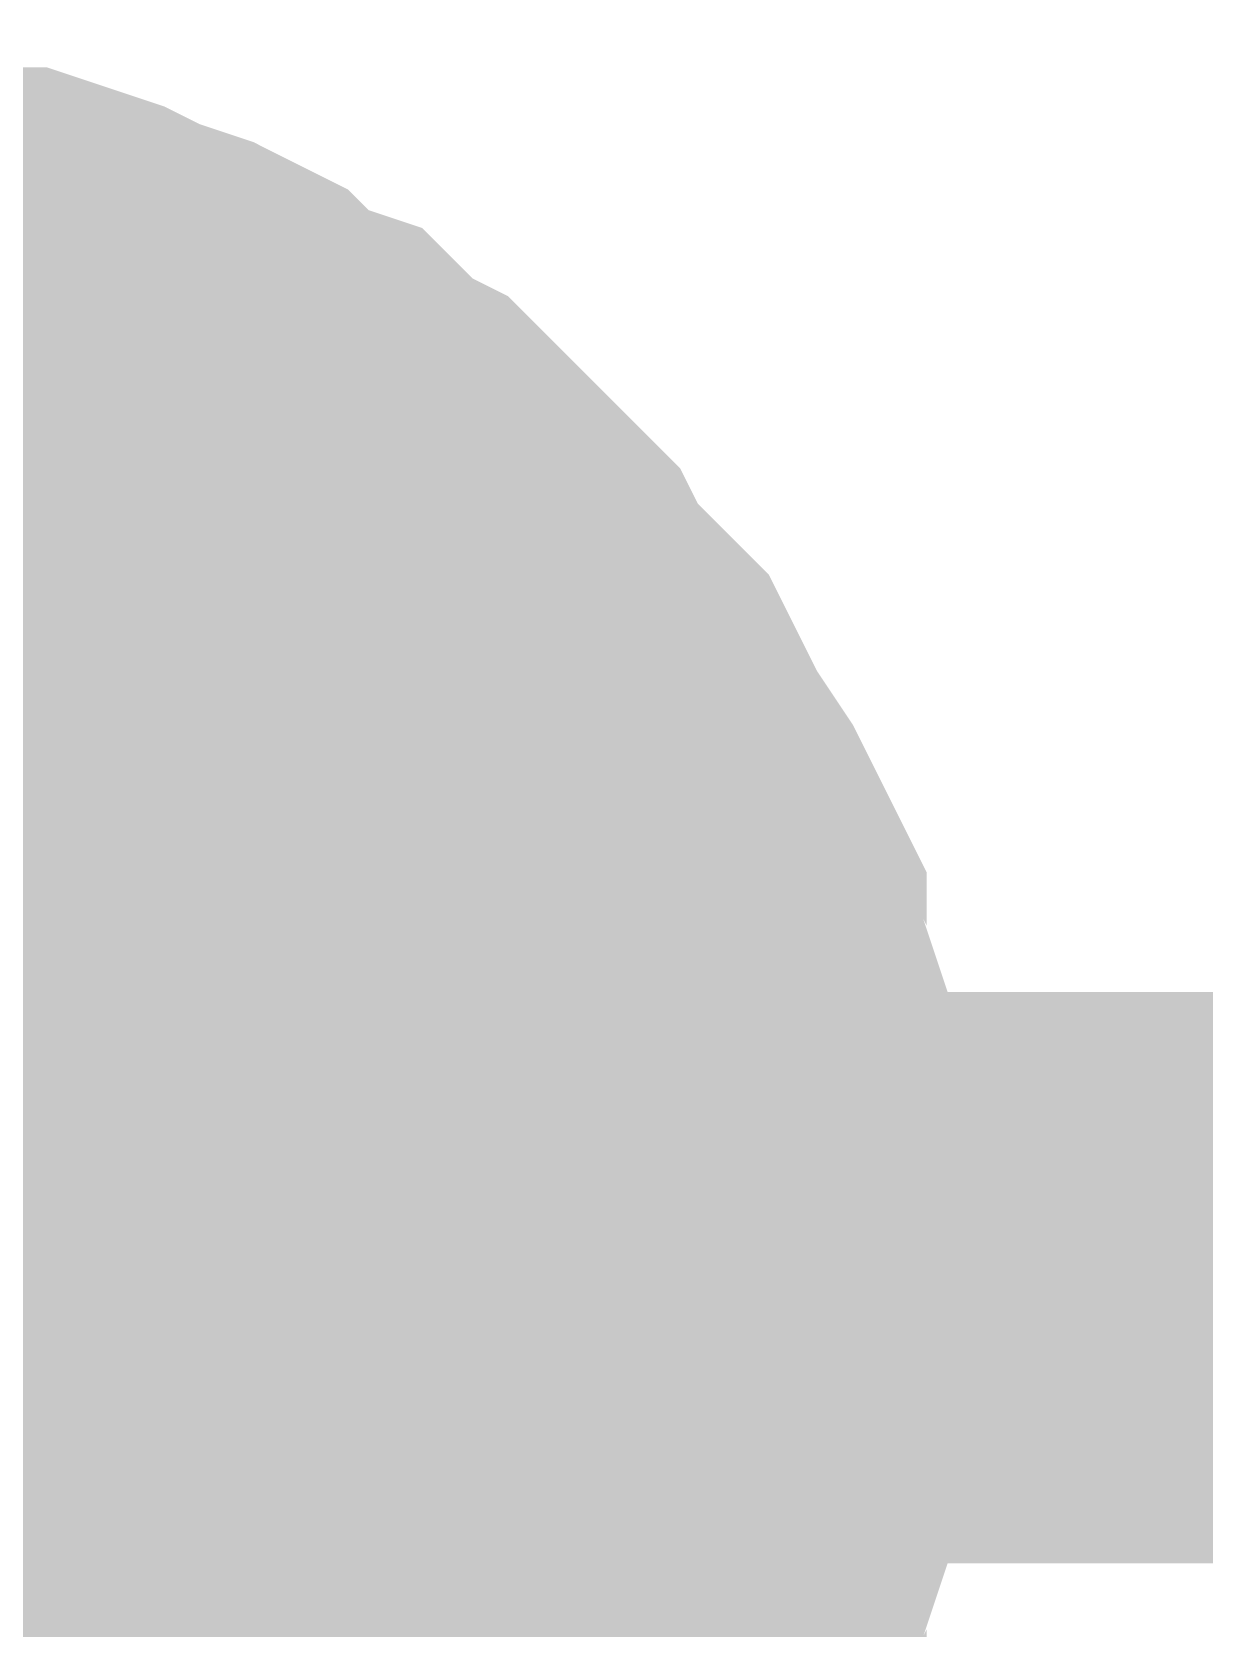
# Model space of a CAD drawing. Header units: inches. Extents: x 0 to 15, y 0 to 9.5.
# Drawn here: x 2.10836 to 2.13257, y 4.7927 to 4.82567 of the extents above; entities that cross this region are included whole.
import ezdxf

# ---------------------------------------------------------------- set-up
doc = ezdxf.new("R2010")
doc.units = ezdxf.units.IN
doc.header["$MEASUREMENT"] = 0
doc.layers.add('Sheet', color=255, linetype='Continuous')

msp = doc.modelspace()

# ---------------------------------------------------------------- linework, layer by layer
at = {"layer": 'Sheet'}
for points in [[(2.10185, 4.819767, 0.0118, 0.0118, 0), (2.102951, 4.819767, 0.0118, 0.0118, 0), (2.104052, 4.819767, 0.0118, 0.0118, 0), (2.104787, 4.819399, 0.0118, 0.0118, 0), (2.105888, 4.819399, 0.0118, 0.0118, 0), (2.106989, 4.819032, 0.0118, 0.0118, 0), (2.107723, 4.819032, 0.0118, 0.0118, 0), (2.108824, 4.818665, 0.0118, 0.0118, 0), (2.109559, 4.818298, 0.0118, 0.0118, 0), (2.11066, 4.817931, 0.0118, 0.0118, 0), (2.111394, 4.817563, 0.0118, 0.0118, 0), (2.112128, 4.816829, 0.0118, 0.0118, 0), (2.113229, 4.816462, 0.0118, 0.0118, 0), (2.113963, 4.815727, 0.0118, 0.0118, 0), (2.114698, 4.81536, 0.0118, 0.0118, 0), (2.115432, 4.814626, 0.0118, 0.0118, 0), (2.116166, 4.813891, 0.0118, 0.0118, 0), (2.1169, 4.813157, 0.0118, 0.0118, 0), (2.117267, 4.812423, 0.0118, 0.0118, 0), (2.118001, 4.811688, 0.0118, 0.0118, 0), (2.118735, 4.810954, 0.0118, 0.0118, 0), (2.119102, 4.81022, 0.0118, 0.0118, 0), (2.119469, 4.809485, 0.0118, 0.0118, 0), (2.120204, 4.808384, 0.0118, 0.0118, 0), (2.120571, 4.807649, 0.0118, 0.0118, 0), (2.120938, 4.806915, 0.0118, 0.0118, 0), (2.120938, 4.805813, 0.0118, 0.0118, 0), (2.121305, 4.805079, 0.0118, 0.0118, 0), (2.121672, 4.803977, 0.0118, 0.0118, 0), (2.121672, 4.802876, 0.0118, 0.0118, 0), (2.122039, 4.802141, 0.0118, 0.0118, 0), (2.122039, 4.80104, 0.0118, 0.0118, 0), (2.122039, 4.799938, 0.0118, 0.0118, 0)], [(2.10185, 4.819767, 0.0118, 0.0118, 0), (2.102951, 4.819767, 0.0118, 0.0118, 0), (2.104052, 4.819767, 0.0118, 0.0118, 0), (2.104787, 4.819399, 0.0118, 0.0118, 0), (2.105888, 4.819399, 0.0118, 0.0118, 0), (2.106989, 4.819032, 0.0118, 0.0118, 0), (2.107723, 4.819032, 0.0118, 0.0118, 0), (2.108824, 4.818665, 0.0118, 0.0118, 0), (2.109559, 4.818298, 0.0118, 0.0118, 0), (2.11066, 4.817931, 0.0118, 0.0118, 0), (2.111394, 4.817563, 0.0118, 0.0118, 0), (2.112128, 4.816829, 0.0118, 0.0118, 0), (2.113229, 4.816462, 0.0118, 0.0118, 0), (2.113963, 4.815727, 0.0118, 0.0118, 0), (2.114698, 4.81536, 0.0118, 0.0118, 0), (2.115432, 4.814626, 0.0118, 0.0118, 0), (2.116166, 4.813891, 0.0118, 0.0118, 0), (2.1169, 4.813157, 0.0118, 0.0118, 0), (2.117267, 4.812423, 0.0118, 0.0118, 0), (2.118001, 4.811688, 0.0118, 0.0118, 0), (2.118735, 4.810954, 0.0118, 0.0118, 0), (2.119102, 4.81022, 0.0118, 0.0118, 0), (2.119469, 4.809485, 0.0118, 0.0118, 0), (2.120204, 4.808384, 0.0118, 0.0118, 0), (2.120571, 4.807649, 0.0118, 0.0118, 0), (2.120938, 4.806915, 0.0118, 0.0118, 0), (2.120938, 4.805813, 0.0118, 0.0118, 0), (2.121305, 4.805079, 0.0118, 0.0118, 0), (2.121672, 4.803977, 0.0118, 0.0118, 0), (2.121672, 4.802876, 0.0118, 0.0118, 0), (2.122039, 4.802141, 0.0118, 0.0118, 0), (2.122039, 4.80104, 0.0118, 0.0118, 0), (2.122039, 4.799938, 0.0118, 0.0118, 0)], [(2.10185, 4.819767, 0.0118, 0.0118, 0), (2.102951, 4.819767, 0.0118, 0.0118, 0), (2.104052, 4.819767, 0.0118, 0.0118, 0), (2.104787, 4.819399, 0.0118, 0.0118, 0), (2.105888, 4.819399, 0.0118, 0.0118, 0), (2.106989, 4.819032, 0.0118, 0.0118, 0), (2.107723, 4.819032, 0.0118, 0.0118, 0), (2.108824, 4.818665, 0.0118, 0.0118, 0), (2.109559, 4.818298, 0.0118, 0.0118, 0), (2.11066, 4.817931, 0.0118, 0.0118, 0), (2.111394, 4.817563, 0.0118, 0.0118, 0), (2.112128, 4.816829, 0.0118, 0.0118, 0), (2.113229, 4.816462, 0.0118, 0.0118, 0), (2.113963, 4.815727, 0.0118, 0.0118, 0), (2.114698, 4.81536, 0.0118, 0.0118, 0), (2.115432, 4.814626, 0.0118, 0.0118, 0), (2.116166, 4.813891, 0.0118, 0.0118, 0), (2.1169, 4.813157, 0.0118, 0.0118, 0), (2.117267, 4.812423, 0.0118, 0.0118, 0), (2.118001, 4.811688, 0.0118, 0.0118, 0), (2.118735, 4.810954, 0.0118, 0.0118, 0), (2.119102, 4.81022, 0.0118, 0.0118, 0), (2.119469, 4.809485, 0.0118, 0.0118, 0), (2.120204, 4.808384, 0.0118, 0.0118, 0), (2.120571, 4.807649, 0.0118, 0.0118, 0), (2.120938, 4.806915, 0.0118, 0.0118, 0), (2.120938, 4.805813, 0.0118, 0.0118, 0), (2.121305, 4.805079, 0.0118, 0.0118, 0), (2.121672, 4.803977, 0.0118, 0.0118, 0), (2.121672, 4.802876, 0.0118, 0.0118, 0), (2.122039, 4.802141, 0.0118, 0.0118, 0), (2.122039, 4.80104, 0.0118, 0.0118, 0), (2.122039, 4.799938, 0.0118, 0.0118, 0)], [(2.10185, 4.819767, 0.0118, 0.0118, 0), (2.102951, 4.819767, 0.0118, 0.0118, 0), (2.104052, 4.819767, 0.0118, 0.0118, 0), (2.104787, 4.819399, 0.0118, 0.0118, 0), (2.105888, 4.819399, 0.0118, 0.0118, 0), (2.106989, 4.819032, 0.0118, 0.0118, 0), (2.107723, 4.819032, 0.0118, 0.0118, 0), (2.108824, 4.818665, 0.0118, 0.0118, 0), (2.109559, 4.818298, 0.0118, 0.0118, 0), (2.11066, 4.817931, 0.0118, 0.0118, 0), (2.111394, 4.817563, 0.0118, 0.0118, 0), (2.112128, 4.816829, 0.0118, 0.0118, 0), (2.113229, 4.816462, 0.0118, 0.0118, 0), (2.113963, 4.815727, 0.0118, 0.0118, 0), (2.114698, 4.81536, 0.0118, 0.0118, 0), (2.115432, 4.814626, 0.0118, 0.0118, 0), (2.116166, 4.813891, 0.0118, 0.0118, 0), (2.1169, 4.813157, 0.0118, 0.0118, 0), (2.117267, 4.812423, 0.0118, 0.0118, 0), (2.118001, 4.811688, 0.0118, 0.0118, 0), (2.118735, 4.810954, 0.0118, 0.0118, 0), (2.119102, 4.81022, 0.0118, 0.0118, 0), (2.119469, 4.809485, 0.0118, 0.0118, 0), (2.120204, 4.808384, 0.0118, 0.0118, 0), (2.120571, 4.807649, 0.0118, 0.0118, 0), (2.120938, 4.806915, 0.0118, 0.0118, 0), (2.120938, 4.805813, 0.0118, 0.0118, 0), (2.121305, 4.805079, 0.0118, 0.0118, 0), (2.121672, 4.803977, 0.0118, 0.0118, 0), (2.121672, 4.802876, 0.0118, 0.0118, 0), (2.122039, 4.802141, 0.0118, 0.0118, 0), (2.122039, 4.80104, 0.0118, 0.0118, 0), (2.122039, 4.799938, 0.0118, 0.0118, 0)], [(2.10185, 4.819767, 0.0118, 0.0118, 0), (2.102951, 4.819767, 0.0118, 0.0118, 0), (2.104052, 4.819767, 0.0118, 0.0118, 0), (2.104787, 4.819399, 0.0118, 0.0118, 0), (2.105888, 4.819399, 0.0118, 0.0118, 0), (2.106989, 4.819032, 0.0118, 0.0118, 0), (2.107723, 4.819032, 0.0118, 0.0118, 0), (2.108824, 4.818665, 0.0118, 0.0118, 0), (2.109559, 4.818298, 0.0118, 0.0118, 0), (2.11066, 4.817931, 0.0118, 0.0118, 0), (2.111394, 4.817563, 0.0118, 0.0118, 0), (2.112128, 4.816829, 0.0118, 0.0118, 0), (2.113229, 4.816462, 0.0118, 0.0118, 0), (2.113963, 4.815727, 0.0118, 0.0118, 0), (2.114698, 4.81536, 0.0118, 0.0118, 0), (2.115432, 4.814626, 0.0118, 0.0118, 0), (2.116166, 4.813891, 0.0118, 0.0118, 0), (2.1169, 4.813157, 0.0118, 0.0118, 0), (2.117267, 4.812423, 0.0118, 0.0118, 0), (2.118001, 4.811688, 0.0118, 0.0118, 0), (2.118735, 4.810954, 0.0118, 0.0118, 0), (2.119102, 4.81022, 0.0118, 0.0118, 0), (2.119469, 4.809485, 0.0118, 0.0118, 0), (2.120204, 4.808384, 0.0118, 0.0118, 0), (2.120571, 4.807649, 0.0118, 0.0118, 0), (2.120938, 4.806915, 0.0118, 0.0118, 0), (2.120938, 4.805813, 0.0118, 0.0118, 0), (2.121305, 4.805079, 0.0118, 0.0118, 0), (2.121672, 4.803977, 0.0118, 0.0118, 0), (2.121672, 4.802876, 0.0118, 0.0118, 0), (2.122039, 4.802141, 0.0118, 0.0118, 0), (2.122039, 4.80104, 0.0118, 0.0118, 0), (2.122039, 4.799938, 0.0118, 0.0118, 0)], [(2.105888, 4.819399, 0.0039, 0.0039, 0), (2.106989, 4.819032, 0.0039, 0.0039, 0), (2.107723, 4.819032, 0.0039, 0.0039, 0), (2.108824, 4.818665, 0.0039, 0.0039, 0), (2.109559, 4.818298, 0.0039, 0.0039, 0), (2.11066, 4.817931, 0.0039, 0.0039, 0), (2.111394, 4.817563, 0.0039, 0.0039, 0), (2.112128, 4.816829, 0.0039, 0.0039, 0), (2.113229, 4.816462, 0.0039, 0.0039, 0), (2.113963, 4.815727, 0.0039, 0.0039, 0), (2.114698, 4.81536, 0.0039, 0.0039, 0), (2.115432, 4.814626, 0.0039, 0.0039, 0), (2.116166, 4.813891, 0.0039, 0.0039, 0), (2.1169, 4.813157, 0.0039, 0.0039, 0), (2.117267, 4.812423, 0.0039, 0.0039, 0), (2.118001, 4.811688, 0.0039, 0.0039, 0), (2.118735, 4.810954, 0.0039, 0.0039, 0), (2.119102, 4.81022, 0.0039, 0.0039, 0), (2.119469, 4.809485, 0.0039, 0.0039, 0), (2.120204, 4.808384, 0.0039, 0.0039, 0), (2.120571, 4.807649, 0.0039, 0.0039, 0), (2.120938, 4.806915, 0.0039, 0.0039, 0), (2.120938, 4.805813, 0.0039, 0.0039, 0), (2.121305, 4.805079, 0.0039, 0.0039, 0), (2.121672, 4.803977, 0.0039, 0.0039, 0), (2.121672, 4.802876, 0.0039, 0.0039, 0), (2.122039, 4.802141, 0.0039, 0.0039, 0), (2.122039, 4.80104, 0.0039, 0.0039, 0), (2.122039, 4.799938, 0.0039, 0.0039, 0)], [(2.105888, 4.819399, 0.0039, 0.0039, 0), (2.106989, 4.819032, 0.0039, 0.0039, 0), (2.107723, 4.819032, 0.0039, 0.0039, 0), (2.108824, 4.818665, 0.0039, 0.0039, 0), (2.109559, 4.818298, 0.0039, 0.0039, 0), (2.11066, 4.817931, 0.0039, 0.0039, 0), (2.111394, 4.817563, 0.0039, 0.0039, 0), (2.112128, 4.816829, 0.0039, 0.0039, 0), (2.113229, 4.816462, 0.0039, 0.0039, 0), (2.113963, 4.815727, 0.0039, 0.0039, 0), (2.114698, 4.81536, 0.0039, 0.0039, 0), (2.115432, 4.814626, 0.0039, 0.0039, 0), (2.116166, 4.813891, 0.0039, 0.0039, 0), (2.1169, 4.813157, 0.0039, 0.0039, 0), (2.117267, 4.812423, 0.0039, 0.0039, 0), (2.118001, 4.811688, 0.0039, 0.0039, 0), (2.118735, 4.810954, 0.0039, 0.0039, 0), (2.119102, 4.81022, 0.0039, 0.0039, 0), (2.119469, 4.809485, 0.0039, 0.0039, 0), (2.120204, 4.808384, 0.0039, 0.0039, 0), (2.120571, 4.807649, 0.0039, 0.0039, 0), (2.120938, 4.806915, 0.0039, 0.0039, 0), (2.120938, 4.805813, 0.0039, 0.0039, 0), (2.121305, 4.805079, 0.0039, 0.0039, 0), (2.121672, 4.803977, 0.0039, 0.0039, 0), (2.121672, 4.802876, 0.0039, 0.0039, 0), (2.122039, 4.802141, 0.0039, 0.0039, 0), (2.122039, 4.80104, 0.0039, 0.0039, 0), (2.122039, 4.799938, 0.0039, 0.0039, 0)], [(2.105888, 4.819399, 0.0039, 0.0039, 0), (2.106989, 4.819032, 0.0039, 0.0039, 0), (2.107723, 4.819032, 0.0039, 0.0039, 0), (2.108824, 4.818665, 0.0039, 0.0039, 0), (2.109559, 4.818298, 0.0039, 0.0039, 0), (2.11066, 4.817931, 0.0039, 0.0039, 0), (2.111394, 4.817563, 0.0039, 0.0039, 0), (2.112128, 4.816829, 0.0039, 0.0039, 0), (2.113229, 4.816462, 0.0039, 0.0039, 0), (2.113963, 4.815727, 0.0039, 0.0039, 0), (2.114698, 4.81536, 0.0039, 0.0039, 0), (2.115432, 4.814626, 0.0039, 0.0039, 0), (2.116166, 4.813891, 0.0039, 0.0039, 0), (2.1169, 4.813157, 0.0039, 0.0039, 0), (2.117267, 4.812423, 0.0039, 0.0039, 0), (2.118001, 4.811688, 0.0039, 0.0039, 0), (2.118735, 4.810954, 0.0039, 0.0039, 0), (2.119102, 4.81022, 0.0039, 0.0039, 0), (2.119469, 4.809485, 0.0039, 0.0039, 0), (2.120204, 4.808384, 0.0039, 0.0039, 0), (2.120571, 4.807649, 0.0039, 0.0039, 0), (2.120938, 4.806915, 0.0039, 0.0039, 0), (2.120938, 4.805813, 0.0039, 0.0039, 0), (2.121305, 4.805079, 0.0039, 0.0039, 0), (2.121672, 4.803977, 0.0039, 0.0039, 0), (2.121672, 4.802876, 0.0039, 0.0039, 0), (2.122039, 4.802141, 0.0039, 0.0039, 0), (2.122039, 4.80104, 0.0039, 0.0039, 0), (2.122039, 4.799938, 0.0039, 0.0039, 0)], [(2.105888, 4.819399, 0.0039, 0.0039, 0), (2.106989, 4.819032, 0.0039, 0.0039, 0), (2.107723, 4.819032, 0.0039, 0.0039, 0), (2.108824, 4.818665, 0.0039, 0.0039, 0), (2.109559, 4.818298, 0.0039, 0.0039, 0), (2.11066, 4.817931, 0.0039, 0.0039, 0), (2.111394, 4.817563, 0.0039, 0.0039, 0), (2.112128, 4.816829, 0.0039, 0.0039, 0), (2.113229, 4.816462, 0.0039, 0.0039, 0), (2.113963, 4.815727, 0.0039, 0.0039, 0), (2.114698, 4.81536, 0.0039, 0.0039, 0), (2.115432, 4.814626, 0.0039, 0.0039, 0), (2.116166, 4.813891, 0.0039, 0.0039, 0), (2.1169, 4.813157, 0.0039, 0.0039, 0), (2.117267, 4.812423, 0.0039, 0.0039, 0), (2.118001, 4.811688, 0.0039, 0.0039, 0), (2.118735, 4.810954, 0.0039, 0.0039, 0), (2.119102, 4.81022, 0.0039, 0.0039, 0), (2.119469, 4.809485, 0.0039, 0.0039, 0), (2.120204, 4.808384, 0.0039, 0.0039, 0), (2.120571, 4.807649, 0.0039, 0.0039, 0), (2.120938, 4.806915, 0.0039, 0.0039, 0), (2.120938, 4.805813, 0.0039, 0.0039, 0), (2.121305, 4.805079, 0.0039, 0.0039, 0), (2.121672, 4.803977, 0.0039, 0.0039, 0), (2.121672, 4.802876, 0.0039, 0.0039, 0), (2.122039, 4.802141, 0.0039, 0.0039, 0), (2.122039, 4.80104, 0.0039, 0.0039, 0), (2.122039, 4.799938, 0.0039, 0.0039, 0)], [(2.105888, 4.819399, 0.0039, 0.0039, 0), (2.106989, 4.819032, 0.0039, 0.0039, 0), (2.107723, 4.819032, 0.0039, 0.0039, 0), (2.108824, 4.818665, 0.0039, 0.0039, 0), (2.109559, 4.818298, 0.0039, 0.0039, 0), (2.11066, 4.817931, 0.0039, 0.0039, 0), (2.111394, 4.817563, 0.0039, 0.0039, 0), (2.112128, 4.816829, 0.0039, 0.0039, 0), (2.113229, 4.816462, 0.0039, 0.0039, 0), (2.113963, 4.815727, 0.0039, 0.0039, 0), (2.114698, 4.81536, 0.0039, 0.0039, 0), (2.115432, 4.814626, 0.0039, 0.0039, 0), (2.116166, 4.813891, 0.0039, 0.0039, 0), (2.1169, 4.813157, 0.0039, 0.0039, 0), (2.117267, 4.812423, 0.0039, 0.0039, 0), (2.118001, 4.811688, 0.0039, 0.0039, 0), (2.118735, 4.810954, 0.0039, 0.0039, 0), (2.119102, 4.81022, 0.0039, 0.0039, 0), (2.119469, 4.809485, 0.0039, 0.0039, 0), (2.120204, 4.808384, 0.0039, 0.0039, 0), (2.120571, 4.807649, 0.0039, 0.0039, 0), (2.120938, 4.806915, 0.0039, 0.0039, 0), (2.120938, 4.805813, 0.0039, 0.0039, 0), (2.121305, 4.805079, 0.0039, 0.0039, 0), (2.121672, 4.803977, 0.0039, 0.0039, 0), (2.121672, 4.802876, 0.0039, 0.0039, 0), (2.122039, 4.802141, 0.0039, 0.0039, 0), (2.122039, 4.80104, 0.0039, 0.0039, 0), (2.122039, 4.799938, 0.0039, 0.0039, 0)], [(2.501958, 4.799938, 0.0118, 0.0118, 0), (2.10185, 4.799938, 0.0118, 0.0118, 0), (2.10185, 4.699695, 0.0118, 0.0118, 0)], [(2.122039, 4.799938, 0.0118, 0.0118, 0), (2.122039, 4.798837, 0.0118, 0.0118, 0), (2.122039, 4.797735, 0.0118, 0.0118, 0), (2.121672, 4.797001, 0.0118, 0.0118, 0), (2.121672, 4.795899, 0.0118, 0.0118, 0), (2.121305, 4.794797, 0.0118, 0.0118, 0), (2.120938, 4.794063, 0.0118, 0.0118, 0), (2.120938, 4.792962, 0.0118, 0.0118, 0), (2.120571, 4.792227, 0.0118, 0.0118, 0), (2.120204, 4.791126, 0.0118, 0.0118, 0), (2.119469, 4.790391, 0.0118, 0.0118, 0), (2.119102, 4.789657, 0.0118, 0.0118, 0), (2.118735, 4.788555, 0.0118, 0.0118, 0), (2.118001, 4.787821, 0.0118, 0.0118, 0), (2.117267, 4.787086, 0.0118, 0.0118, 0), (2.1169, 4.786352, 0.0118, 0.0118, 0)], [(2.122039, 4.799938, 0.0118, 0.0118, 0), (2.122039, 4.798837, 0.0118, 0.0118, 0), (2.122039, 4.797735, 0.0118, 0.0118, 0), (2.121672, 4.797001, 0.0118, 0.0118, 0), (2.121672, 4.795899, 0.0118, 0.0118, 0), (2.121305, 4.794797, 0.0118, 0.0118, 0), (2.120938, 4.794063, 0.0118, 0.0118, 0), (2.120938, 4.792962, 0.0118, 0.0118, 0), (2.120571, 4.792227, 0.0118, 0.0118, 0), (2.120204, 4.791126, 0.0118, 0.0118, 0), (2.119469, 4.790391, 0.0118, 0.0118, 0), (2.119102, 4.789657, 0.0118, 0.0118, 0), (2.118735, 4.788555, 0.0118, 0.0118, 0), (2.118001, 4.787821, 0.0118, 0.0118, 0), (2.117267, 4.787086, 0.0118, 0.0118, 0), (2.1169, 4.786352, 0.0118, 0.0118, 0)], [(2.122039, 4.799938, 0.0118, 0.0118, 0), (2.122039, 4.798837, 0.0118, 0.0118, 0), (2.122039, 4.797735, 0.0118, 0.0118, 0), (2.121672, 4.797001, 0.0118, 0.0118, 0), (2.121672, 4.795899, 0.0118, 0.0118, 0), (2.121305, 4.794797, 0.0118, 0.0118, 0), (2.120938, 4.794063, 0.0118, 0.0118, 0), (2.120938, 4.792962, 0.0118, 0.0118, 0), (2.120571, 4.792227, 0.0118, 0.0118, 0), (2.120204, 4.791126, 0.0118, 0.0118, 0), (2.119469, 4.790391, 0.0118, 0.0118, 0), (2.119102, 4.789657, 0.0118, 0.0118, 0), (2.118735, 4.788555, 0.0118, 0.0118, 0), (2.118001, 4.787821, 0.0118, 0.0118, 0), (2.117267, 4.787086, 0.0118, 0.0118, 0), (2.1169, 4.786352, 0.0118, 0.0118, 0)], [(2.122039, 4.799938, 0.0118, 0.0118, 0), (2.122039, 4.798837, 0.0118, 0.0118, 0), (2.122039, 4.797735, 0.0118, 0.0118, 0), (2.121672, 4.797001, 0.0118, 0.0118, 0), (2.121672, 4.795899, 0.0118, 0.0118, 0), (2.121305, 4.794797, 0.0118, 0.0118, 0), (2.120938, 4.794063, 0.0118, 0.0118, 0), (2.120938, 4.792962, 0.0118, 0.0118, 0), (2.120571, 4.792227, 0.0118, 0.0118, 0), (2.120204, 4.791126, 0.0118, 0.0118, 0), (2.119469, 4.790391, 0.0118, 0.0118, 0), (2.119102, 4.789657, 0.0118, 0.0118, 0), (2.118735, 4.788555, 0.0118, 0.0118, 0), (2.118001, 4.787821, 0.0118, 0.0118, 0), (2.117267, 4.787086, 0.0118, 0.0118, 0), (2.1169, 4.786352, 0.0118, 0.0118, 0)], [(2.122039, 4.799938, 0.0118, 0.0118, 0), (2.122039, 4.798837, 0.0118, 0.0118, 0), (2.122039, 4.797735, 0.0118, 0.0118, 0), (2.121672, 4.797001, 0.0118, 0.0118, 0), (2.121672, 4.795899, 0.0118, 0.0118, 0), (2.121305, 4.794797, 0.0118, 0.0118, 0), (2.120938, 4.794063, 0.0118, 0.0118, 0), (2.120938, 4.792962, 0.0118, 0.0118, 0), (2.120571, 4.792227, 0.0118, 0.0118, 0), (2.120204, 4.791126, 0.0118, 0.0118, 0), (2.119469, 4.790391, 0.0118, 0.0118, 0), (2.119102, 4.789657, 0.0118, 0.0118, 0), (2.118735, 4.788555, 0.0118, 0.0118, 0), (2.118001, 4.787821, 0.0118, 0.0118, 0), (2.117267, 4.787086, 0.0118, 0.0118, 0), (2.1169, 4.786352, 0.0118, 0.0118, 0)], [(2.122039, 4.799938, 0.0118, 0.0118, 0), (2.122039, 4.799938, 0.0118, 0.0118, 0), (2.122039, 4.799938, 0.0118, 0.0118, 0), (2.122039, 4.799938, 0.0118, 0.0118, 0), (2.122039, 4.799938, 0.0118, 0.0118, 0), (2.122039, 4.799938, 0.0118, 0.0118, 0), (2.122039, 4.799938, 0.0118, 0.0118, 0), (2.122039, 4.799938, 0.0118, 0.0118, 0), (2.122039, 4.799938, 0.0118, 0.0118, 0), (2.122039, 4.799938, 0.0118, 0.0118, 0), (2.122039, 4.799938, 0.0118, 0.0118, 0), (2.122039, 4.799938, 0.0118, 0.0118, 0), (2.122039, 4.799938, 0.0118, 0.0118, 0), (2.122039, 4.799938, 0.0118, 0.0118, 0), (2.122039, 4.799938, 0.0118, 0.0118, 0), (2.122039, 4.799938, 0.0118, 0.0118, 0), (2.122039, 4.799938, 0.0118, 0.0118, 0), (2.122039, 4.799938, 0.0118, 0.0118, 0), (2.122039, 4.799938, 0.0118, 0.0118, 0), (2.122039, 4.799938, 0.0118, 0.0118, 0), (2.122039, 4.799938, 0.0118, 0.0118, 0), (2.122039, 4.799938, 0.0118, 0.0118, 0), (2.122039, 4.799938, 0.0118, 0.0118, 0), (2.122039, 4.799938, 0.0118, 0.0118, 0), (2.122039, 4.799938, 0.0118, 0.0118, 0), (2.122039, 4.799938, 0.0118, 0.0118, 0), (2.122039, 4.799938, 0.0118, 0.0118, 0), (2.122039, 4.799938, 0.0118, 0.0118, 0), (2.122039, 4.799938, 0.0118, 0.0118, 0), (2.122039, 4.799938, 0.0118, 0.0118, 0), (2.122039, 4.799938, 0.0118, 0.0118, 0), (2.122039, 4.799938, 0.0118, 0.0118, 0), (2.122039, 4.799938, 0.0118, 0.0118, 0)], [(2.122039, 4.799938, 0.0118, 0.0118, 0), (2.122039, 4.799938, 0.0118, 0.0118, 0)], [(2.122039, 4.799938, 0.0118, 0.0118, 0), (2.122039, 4.799938, 0.0118, 0.0118, 0), (2.122039, 4.799938, 0.0118, 0.0118, 0), (2.122039, 4.799938, 0.0118, 0.0118, 0), (2.122039, 4.799938, 0.0118, 0.0118, 0), (2.122039, 4.799938, 0.0118, 0.0118, 0), (2.122039, 4.799938, 0.0118, 0.0118, 0), (2.122039, 4.799938, 0.0118, 0.0118, 0), (2.122039, 4.799938, 0.0118, 0.0118, 0), (2.122039, 4.799938, 0.0118, 0.0118, 0), (2.122039, 4.799938, 0.0118, 0.0118, 0), (2.122039, 4.799938, 0.0118, 0.0118, 0), (2.122039, 4.799938, 0.0118, 0.0118, 0), (2.122039, 4.799938, 0.0118, 0.0118, 0), (2.122039, 4.799938, 0.0118, 0.0118, 0), (2.122039, 4.799938, 0.0118, 0.0118, 0), (2.122039, 4.799938, 0.0118, 0.0118, 0), (2.122039, 4.799938, 0.0118, 0.0118, 0), (2.122039, 4.799938, 0.0118, 0.0118, 0), (2.122039, 4.799938, 0.0118, 0.0118, 0), (2.122039, 4.799938, 0.0118, 0.0118, 0), (2.122039, 4.799938, 0.0118, 0.0118, 0), (2.122039, 4.799938, 0.0118, 0.0118, 0), (2.122039, 4.799938, 0.0118, 0.0118, 0), (2.122039, 4.799938, 0.0118, 0.0118, 0), (2.122039, 4.799938, 0.0118, 0.0118, 0), (2.122039, 4.799938, 0.0118, 0.0118, 0), (2.122039, 4.799938, 0.0118, 0.0118, 0), (2.122039, 4.799938, 0.0118, 0.0118, 0), (2.122039, 4.799938, 0.0118, 0.0118, 0), (2.122039, 4.799938, 0.0118, 0.0118, 0), (2.122039, 4.799938, 0.0118, 0.0118, 0), (2.122039, 4.799938, 0.0118, 0.0118, 0)], [(2.122039, 4.799938, 0.0118, 0.0118, 0), (2.122039, 4.799938, 0.0118, 0.0118, 0)], [(2.122039, 4.799938, 0.0118, 0.0118, 0), (2.122039, 4.799938, 0.0118, 0.0118, 0), (2.122039, 4.799938, 0.0118, 0.0118, 0), (2.122039, 4.799938, 0.0118, 0.0118, 0), (2.122039, 4.799938, 0.0118, 0.0118, 0), (2.122039, 4.799938, 0.0118, 0.0118, 0), (2.122039, 4.799938, 0.0118, 0.0118, 0), (2.122039, 4.799938, 0.0118, 0.0118, 0), (2.122039, 4.799938, 0.0118, 0.0118, 0), (2.122039, 4.799938, 0.0118, 0.0118, 0), (2.122039, 4.799938, 0.0118, 0.0118, 0), (2.122039, 4.799938, 0.0118, 0.0118, 0), (2.122039, 4.799938, 0.0118, 0.0118, 0), (2.122039, 4.799938, 0.0118, 0.0118, 0), (2.122039, 4.799938, 0.0118, 0.0118, 0), (2.122039, 4.799938, 0.0118, 0.0118, 0), (2.122039, 4.799938, 0.0118, 0.0118, 0), (2.122039, 4.799938, 0.0118, 0.0118, 0), (2.122039, 4.799938, 0.0118, 0.0118, 0), (2.122039, 4.799938, 0.0118, 0.0118, 0), (2.122039, 4.799938, 0.0118, 0.0118, 0), (2.122039, 4.799938, 0.0118, 0.0118, 0), (2.122039, 4.799938, 0.0118, 0.0118, 0), (2.122039, 4.799938, 0.0118, 0.0118, 0), (2.122039, 4.799938, 0.0118, 0.0118, 0), (2.122039, 4.799938, 0.0118, 0.0118, 0), (2.122039, 4.799938, 0.0118, 0.0118, 0), (2.122039, 4.799938, 0.0118, 0.0118, 0), (2.122039, 4.799938, 0.0118, 0.0118, 0), (2.122039, 4.799938, 0.0118, 0.0118, 0), (2.122039, 4.799938, 0.0118, 0.0118, 0), (2.122039, 4.799938, 0.0118, 0.0118, 0), (2.122039, 4.799938, 0.0118, 0.0118, 0)], [(2.122039, 4.799938, 0.0118, 0.0118, 0), (2.122039, 4.799938, 0.0118, 0.0118, 0)], [(2.122039, 4.799938, 0.0118, 0.0118, 0), (2.122039, 4.799938, 0.0118, 0.0118, 0), (2.122039, 4.799938, 0.0118, 0.0118, 0), (2.122039, 4.799938, 0.0118, 0.0118, 0), (2.122039, 4.799938, 0.0118, 0.0118, 0), (2.122039, 4.799938, 0.0118, 0.0118, 0), (2.122039, 4.799938, 0.0118, 0.0118, 0), (2.122039, 4.799938, 0.0118, 0.0118, 0), (2.122039, 4.799938, 0.0118, 0.0118, 0), (2.122039, 4.799938, 0.0118, 0.0118, 0), (2.122039, 4.799938, 0.0118, 0.0118, 0), (2.122039, 4.799938, 0.0118, 0.0118, 0), (2.122039, 4.799938, 0.0118, 0.0118, 0), (2.122039, 4.799938, 0.0118, 0.0118, 0), (2.122039, 4.799938, 0.0118, 0.0118, 0), (2.122039, 4.799938, 0.0118, 0.0118, 0), (2.122039, 4.799938, 0.0118, 0.0118, 0), (2.122039, 4.799938, 0.0118, 0.0118, 0), (2.122039, 4.799938, 0.0118, 0.0118, 0), (2.122039, 4.799938, 0.0118, 0.0118, 0), (2.122039, 4.799938, 0.0118, 0.0118, 0), (2.122039, 4.799938, 0.0118, 0.0118, 0), (2.122039, 4.799938, 0.0118, 0.0118, 0), (2.122039, 4.799938, 0.0118, 0.0118, 0), (2.122039, 4.799938, 0.0118, 0.0118, 0), (2.122039, 4.799938, 0.0118, 0.0118, 0), (2.122039, 4.799938, 0.0118, 0.0118, 0), (2.122039, 4.799938, 0.0118, 0.0118, 0), (2.122039, 4.799938, 0.0118, 0.0118, 0), (2.122039, 4.799938, 0.0118, 0.0118, 0), (2.122039, 4.799938, 0.0118, 0.0118, 0), (2.122039, 4.799938, 0.0118, 0.0118, 0), (2.122039, 4.799938, 0.0118, 0.0118, 0)], [(2.122039, 4.799938, 0.0118, 0.0118, 0), (2.122039, 4.799938, 0.0118, 0.0118, 0)], [(2.122039, 4.799938, 0.0118, 0.0118, 0), (2.122039, 4.799938, 0.0118, 0.0118, 0), (2.122039, 4.799938, 0.0118, 0.0118, 0), (2.122039, 4.799938, 0.0118, 0.0118, 0), (2.122039, 4.799938, 0.0118, 0.0118, 0), (2.122039, 4.799938, 0.0118, 0.0118, 0), (2.122039, 4.799938, 0.0118, 0.0118, 0), (2.122039, 4.799938, 0.0118, 0.0118, 0), (2.122039, 4.799938, 0.0118, 0.0118, 0), (2.122039, 4.799938, 0.0118, 0.0118, 0), (2.122039, 4.799938, 0.0118, 0.0118, 0), (2.122039, 4.799938, 0.0118, 0.0118, 0), (2.122039, 4.799938, 0.0118, 0.0118, 0), (2.122039, 4.799938, 0.0118, 0.0118, 0), (2.122039, 4.799938, 0.0118, 0.0118, 0), (2.122039, 4.799938, 0.0118, 0.0118, 0), (2.122039, 4.799938, 0.0118, 0.0118, 0), (2.122039, 4.799938, 0.0118, 0.0118, 0), (2.122039, 4.799938, 0.0118, 0.0118, 0), (2.122039, 4.799938, 0.0118, 0.0118, 0), (2.122039, 4.799938, 0.0118, 0.0118, 0), (2.122039, 4.799938, 0.0118, 0.0118, 0), (2.122039, 4.799938, 0.0118, 0.0118, 0), (2.122039, 4.799938, 0.0118, 0.0118, 0), (2.122039, 4.799938, 0.0118, 0.0118, 0), (2.122039, 4.799938, 0.0118, 0.0118, 0), (2.122039, 4.799938, 0.0118, 0.0118, 0), (2.122039, 4.799938, 0.0118, 0.0118, 0), (2.122039, 4.799938, 0.0118, 0.0118, 0), (2.122039, 4.799938, 0.0118, 0.0118, 0), (2.122039, 4.799938, 0.0118, 0.0118, 0), (2.122039, 4.799938, 0.0118, 0.0118, 0), (2.122039, 4.799938, 0.0118, 0.0118, 0)], [(2.122039, 4.799938, 0.0118, 0.0118, 0), (2.122039, 4.799938, 0.0118, 0.0118, 0)], [(2.122039, 4.799938, 0.0039, 0.0039, 0), (2.122039, 4.798837, 0.0039, 0.0039, 0), (2.122039, 4.797735, 0.0039, 0.0039, 0), (2.121672, 4.797001, 0.0039, 0.0039, 0), (2.121672, 4.795899, 0.0039, 0.0039, 0), (2.121305, 4.794797, 0.0039, 0.0039, 0), (2.120938, 4.794063, 0.0039, 0.0039, 0), (2.120938, 4.792962, 0.0039, 0.0039, 0), (2.120571, 4.792227, 0.0039, 0.0039, 0), (2.120204, 4.791126, 0.0039, 0.0039, 0), (2.119469, 4.790391, 0.0039, 0.0039, 0)], [(2.122039, 4.799938, 0.0039, 0.0039, 0), (2.122039, 4.798837, 0.0039, 0.0039, 0), (2.122039, 4.797735, 0.0039, 0.0039, 0), (2.121672, 4.797001, 0.0039, 0.0039, 0), (2.121672, 4.795899, 0.0039, 0.0039, 0), (2.121305, 4.794797, 0.0039, 0.0039, 0), (2.120938, 4.794063, 0.0039, 0.0039, 0), (2.120938, 4.792962, 0.0039, 0.0039, 0), (2.120571, 4.792227, 0.0039, 0.0039, 0), (2.120204, 4.791126, 0.0039, 0.0039, 0), (2.119469, 4.790391, 0.0039, 0.0039, 0)], [(2.122039, 4.799938, 0.0039, 0.0039, 0), (2.122039, 4.798837, 0.0039, 0.0039, 0), (2.122039, 4.797735, 0.0039, 0.0039, 0), (2.121672, 4.797001, 0.0039, 0.0039, 0), (2.121672, 4.795899, 0.0039, 0.0039, 0), (2.121305, 4.794797, 0.0039, 0.0039, 0), (2.120938, 4.794063, 0.0039, 0.0039, 0), (2.120938, 4.792962, 0.0039, 0.0039, 0), (2.120571, 4.792227, 0.0039, 0.0039, 0), (2.120204, 4.791126, 0.0039, 0.0039, 0), (2.119469, 4.790391, 0.0039, 0.0039, 0)], [(2.122039, 4.799938, 0.0039, 0.0039, 0), (2.122039, 4.798837, 0.0039, 0.0039, 0), (2.122039, 4.797735, 0.0039, 0.0039, 0), (2.121672, 4.797001, 0.0039, 0.0039, 0), (2.121672, 4.795899, 0.0039, 0.0039, 0), (2.121305, 4.794797, 0.0039, 0.0039, 0), (2.120938, 4.794063, 0.0039, 0.0039, 0), (2.120938, 4.792962, 0.0039, 0.0039, 0), (2.120571, 4.792227, 0.0039, 0.0039, 0), (2.120204, 4.791126, 0.0039, 0.0039, 0), (2.119469, 4.790391, 0.0039, 0.0039, 0)], [(2.122039, 4.799938, 0.0039, 0.0039, 0), (2.122039, 4.798837, 0.0039, 0.0039, 0), (2.122039, 4.797735, 0.0039, 0.0039, 0), (2.121672, 4.797001, 0.0039, 0.0039, 0), (2.121672, 4.795899, 0.0039, 0.0039, 0), (2.121305, 4.794797, 0.0039, 0.0039, 0), (2.120938, 4.794063, 0.0039, 0.0039, 0), (2.120938, 4.792962, 0.0039, 0.0039, 0), (2.120571, 4.792227, 0.0039, 0.0039, 0), (2.120204, 4.791126, 0.0039, 0.0039, 0), (2.119469, 4.790391, 0.0039, 0.0039, 0)], [(2.122039, 4.799938, 0.0039, 0.0039, 0), (2.122039, 4.799938, 0.0039, 0.0039, 0), (2.122039, 4.799938, 0.0039, 0.0039, 0), (2.122039, 4.799938, 0.0039, 0.0039, 0), (2.122039, 4.799938, 0.0039, 0.0039, 0), (2.122039, 4.799938, 0.0039, 0.0039, 0), (2.122039, 4.799938, 0.0039, 0.0039, 0), (2.122039, 4.799938, 0.0039, 0.0039, 0), (2.122039, 4.799938, 0.0039, 0.0039, 0), (2.122039, 4.799938, 0.0039, 0.0039, 0), (2.122039, 4.799938, 0.0039, 0.0039, 0), (2.122039, 4.799938, 0.0039, 0.0039, 0), (2.122039, 4.799938, 0.0039, 0.0039, 0), (2.122039, 4.799938, 0.0039, 0.0039, 0), (2.122039, 4.799938, 0.0039, 0.0039, 0), (2.122039, 4.799938, 0.0039, 0.0039, 0), (2.122039, 4.799938, 0.0039, 0.0039, 0), (2.122039, 4.799938, 0.0039, 0.0039, 0), (2.122039, 4.799938, 0.0039, 0.0039, 0), (2.122039, 4.799938, 0.0039, 0.0039, 0), (2.122039, 4.799938, 0.0039, 0.0039, 0), (2.122039, 4.799938, 0.0039, 0.0039, 0), (2.122039, 4.799938, 0.0039, 0.0039, 0), (2.122039, 4.799938, 0.0039, 0.0039, 0), (2.122039, 4.799938, 0.0039, 0.0039, 0), (2.122039, 4.799938, 0.0039, 0.0039, 0), (2.122039, 4.799938, 0.0039, 0.0039, 0), (2.122039, 4.799938, 0.0039, 0.0039, 0), (2.122039, 4.799938, 0.0039, 0.0039, 0), (2.122039, 4.799938, 0.0039, 0.0039, 0), (2.122039, 4.799938, 0.0039, 0.0039, 0), (2.122039, 4.799938, 0.0039, 0.0039, 0), (2.122039, 4.799938, 0.0039, 0.0039, 0)], [(2.122039, 4.799938, 0.0039, 0.0039, 0), (2.122039, 4.799938, 0.0039, 0.0039, 0)], [(2.122039, 4.799938, 0.0039, 0.0039, 0), (2.122039, 4.799938, 0.0039, 0.0039, 0), (2.122039, 4.799938, 0.0039, 0.0039, 0), (2.122039, 4.799938, 0.0039, 0.0039, 0), (2.122039, 4.799938, 0.0039, 0.0039, 0), (2.122039, 4.799938, 0.0039, 0.0039, 0), (2.122039, 4.799938, 0.0039, 0.0039, 0), (2.122039, 4.799938, 0.0039, 0.0039, 0), (2.122039, 4.799938, 0.0039, 0.0039, 0), (2.122039, 4.799938, 0.0039, 0.0039, 0), (2.122039, 4.799938, 0.0039, 0.0039, 0), (2.122039, 4.799938, 0.0039, 0.0039, 0), (2.122039, 4.799938, 0.0039, 0.0039, 0), (2.122039, 4.799938, 0.0039, 0.0039, 0), (2.122039, 4.799938, 0.0039, 0.0039, 0), (2.122039, 4.799938, 0.0039, 0.0039, 0), (2.122039, 4.799938, 0.0039, 0.0039, 0), (2.122039, 4.799938, 0.0039, 0.0039, 0), (2.122039, 4.799938, 0.0039, 0.0039, 0), (2.122039, 4.799938, 0.0039, 0.0039, 0), (2.122039, 4.799938, 0.0039, 0.0039, 0), (2.122039, 4.799938, 0.0039, 0.0039, 0), (2.122039, 4.799938, 0.0039, 0.0039, 0), (2.122039, 4.799938, 0.0039, 0.0039, 0), (2.122039, 4.799938, 0.0039, 0.0039, 0), (2.122039, 4.799938, 0.0039, 0.0039, 0), (2.122039, 4.799938, 0.0039, 0.0039, 0), (2.122039, 4.799938, 0.0039, 0.0039, 0), (2.122039, 4.799938, 0.0039, 0.0039, 0), (2.122039, 4.799938, 0.0039, 0.0039, 0), (2.122039, 4.799938, 0.0039, 0.0039, 0), (2.122039, 4.799938, 0.0039, 0.0039, 0), (2.122039, 4.799938, 0.0039, 0.0039, 0)], [(2.122039, 4.799938, 0.0039, 0.0039, 0), (2.122039, 4.799938, 0.0039, 0.0039, 0)], [(2.122039, 4.799938, 0.0039, 0.0039, 0), (2.122039, 4.799938, 0.0039, 0.0039, 0), (2.122039, 4.799938, 0.0039, 0.0039, 0), (2.122039, 4.799938, 0.0039, 0.0039, 0), (2.122039, 4.799938, 0.0039, 0.0039, 0), (2.122039, 4.799938, 0.0039, 0.0039, 0), (2.122039, 4.799938, 0.0039, 0.0039, 0), (2.122039, 4.799938, 0.0039, 0.0039, 0), (2.122039, 4.799938, 0.0039, 0.0039, 0), (2.122039, 4.799938, 0.0039, 0.0039, 0), (2.122039, 4.799938, 0.0039, 0.0039, 0), (2.122039, 4.799938, 0.0039, 0.0039, 0), (2.122039, 4.799938, 0.0039, 0.0039, 0), (2.122039, 4.799938, 0.0039, 0.0039, 0), (2.122039, 4.799938, 0.0039, 0.0039, 0), (2.122039, 4.799938, 0.0039, 0.0039, 0), (2.122039, 4.799938, 0.0039, 0.0039, 0), (2.122039, 4.799938, 0.0039, 0.0039, 0), (2.122039, 4.799938, 0.0039, 0.0039, 0), (2.122039, 4.799938, 0.0039, 0.0039, 0), (2.122039, 4.799938, 0.0039, 0.0039, 0), (2.122039, 4.799938, 0.0039, 0.0039, 0), (2.122039, 4.799938, 0.0039, 0.0039, 0), (2.122039, 4.799938, 0.0039, 0.0039, 0), (2.122039, 4.799938, 0.0039, 0.0039, 0), (2.122039, 4.799938, 0.0039, 0.0039, 0), (2.122039, 4.799938, 0.0039, 0.0039, 0), (2.122039, 4.799938, 0.0039, 0.0039, 0), (2.122039, 4.799938, 0.0039, 0.0039, 0), (2.122039, 4.799938, 0.0039, 0.0039, 0), (2.122039, 4.799938, 0.0039, 0.0039, 0), (2.122039, 4.799938, 0.0039, 0.0039, 0), (2.122039, 4.799938, 0.0039, 0.0039, 0)], [(2.122039, 4.799938, 0.0039, 0.0039, 0), (2.122039, 4.799938, 0.0039, 0.0039, 0)], [(2.122039, 4.799938, 0.0039, 0.0039, 0), (2.122039, 4.799938, 0.0039, 0.0039, 0), (2.122039, 4.799938, 0.0039, 0.0039, 0), (2.122039, 4.799938, 0.0039, 0.0039, 0), (2.122039, 4.799938, 0.0039, 0.0039, 0), (2.122039, 4.799938, 0.0039, 0.0039, 0), (2.122039, 4.799938, 0.0039, 0.0039, 0), (2.122039, 4.799938, 0.0039, 0.0039, 0), (2.122039, 4.799938, 0.0039, 0.0039, 0), (2.122039, 4.799938, 0.0039, 0.0039, 0), (2.122039, 4.799938, 0.0039, 0.0039, 0), (2.122039, 4.799938, 0.0039, 0.0039, 0), (2.122039, 4.799938, 0.0039, 0.0039, 0), (2.122039, 4.799938, 0.0039, 0.0039, 0), (2.122039, 4.799938, 0.0039, 0.0039, 0), (2.122039, 4.799938, 0.0039, 0.0039, 0), (2.122039, 4.799938, 0.0039, 0.0039, 0), (2.122039, 4.799938, 0.0039, 0.0039, 0), (2.122039, 4.799938, 0.0039, 0.0039, 0), (2.122039, 4.799938, 0.0039, 0.0039, 0), (2.122039, 4.799938, 0.0039, 0.0039, 0), (2.122039, 4.799938, 0.0039, 0.0039, 0), (2.122039, 4.799938, 0.0039, 0.0039, 0), (2.122039, 4.799938, 0.0039, 0.0039, 0), (2.122039, 4.799938, 0.0039, 0.0039, 0), (2.122039, 4.799938, 0.0039, 0.0039, 0), (2.122039, 4.799938, 0.0039, 0.0039, 0), (2.122039, 4.799938, 0.0039, 0.0039, 0), (2.122039, 4.799938, 0.0039, 0.0039, 0), (2.122039, 4.799938, 0.0039, 0.0039, 0), (2.122039, 4.799938, 0.0039, 0.0039, 0), (2.122039, 4.799938, 0.0039, 0.0039, 0), (2.122039, 4.799938, 0.0039, 0.0039, 0)], [(2.122039, 4.799938, 0.0039, 0.0039, 0), (2.122039, 4.799938, 0.0039, 0.0039, 0)], [(2.122039, 4.799938, 0.0039, 0.0039, 0), (2.122039, 4.799938, 0.0039, 0.0039, 0), (2.122039, 4.799938, 0.0039, 0.0039, 0), (2.122039, 4.799938, 0.0039, 0.0039, 0), (2.122039, 4.799938, 0.0039, 0.0039, 0), (2.122039, 4.799938, 0.0039, 0.0039, 0), (2.122039, 4.799938, 0.0039, 0.0039, 0), (2.122039, 4.799938, 0.0039, 0.0039, 0), (2.122039, 4.799938, 0.0039, 0.0039, 0), (2.122039, 4.799938, 0.0039, 0.0039, 0), (2.122039, 4.799938, 0.0039, 0.0039, 0), (2.122039, 4.799938, 0.0039, 0.0039, 0), (2.122039, 4.799938, 0.0039, 0.0039, 0), (2.122039, 4.799938, 0.0039, 0.0039, 0), (2.122039, 4.799938, 0.0039, 0.0039, 0), (2.122039, 4.799938, 0.0039, 0.0039, 0), (2.122039, 4.799938, 0.0039, 0.0039, 0), (2.122039, 4.799938, 0.0039, 0.0039, 0), (2.122039, 4.799938, 0.0039, 0.0039, 0), (2.122039, 4.799938, 0.0039, 0.0039, 0), (2.122039, 4.799938, 0.0039, 0.0039, 0), (2.122039, 4.799938, 0.0039, 0.0039, 0), (2.122039, 4.799938, 0.0039, 0.0039, 0), (2.122039, 4.799938, 0.0039, 0.0039, 0), (2.122039, 4.799938, 0.0039, 0.0039, 0), (2.122039, 4.799938, 0.0039, 0.0039, 0), (2.122039, 4.799938, 0.0039, 0.0039, 0), (2.122039, 4.799938, 0.0039, 0.0039, 0), (2.122039, 4.799938, 0.0039, 0.0039, 0), (2.122039, 4.799938, 0.0039, 0.0039, 0), (2.122039, 4.799938, 0.0039, 0.0039, 0), (2.122039, 4.799938, 0.0039, 0.0039, 0), (2.122039, 4.799938, 0.0039, 0.0039, 0)], [(2.122039, 4.799938, 0.0039, 0.0039, 0), (2.122039, 4.799938, 0.0039, 0.0039, 0)]]:
    msp.add_lwpolyline(points, format="xyseb", dxfattribs=at)
msp.add_lwpolyline([(2.09, 4.8, 0.02, 0.02, 1), (2.11, 4.8, 0.02, 0.02, 1)], format="xyseb", close=True, dxfattribs=at)

doc.saveas('drawing.dxf')
